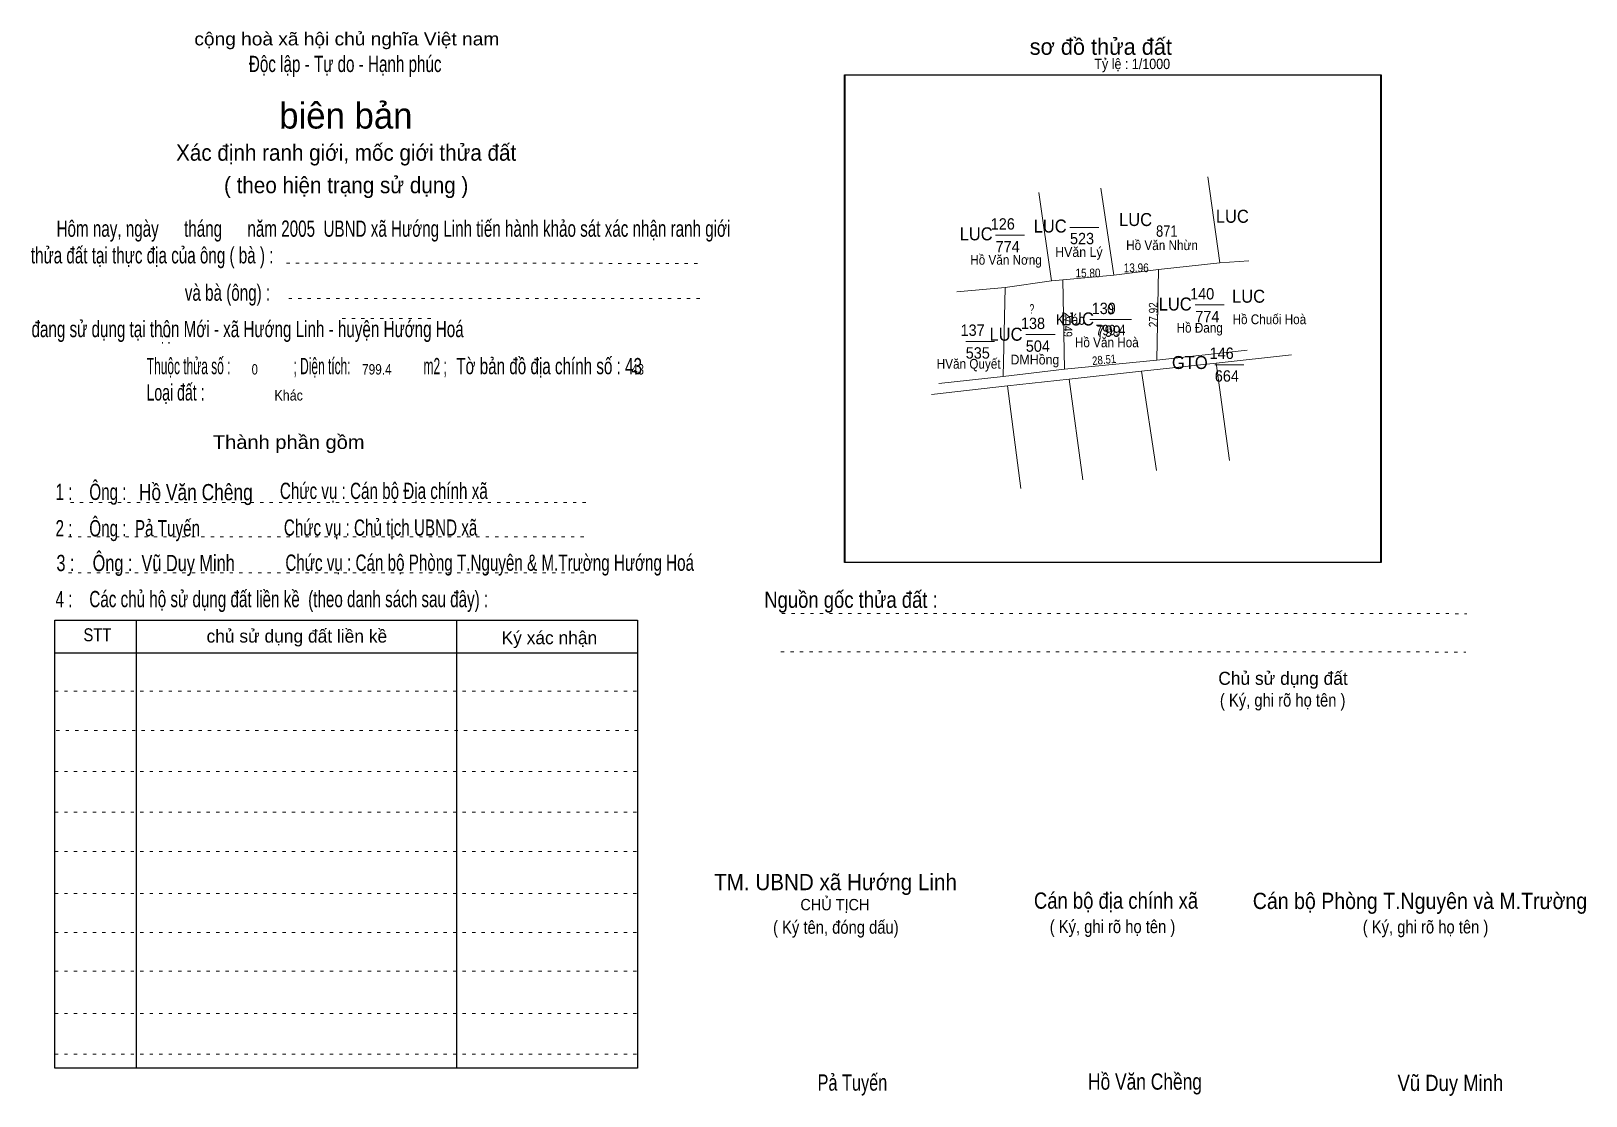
# Model space of a CAD drawing. Header units: centimetres. Extents: x -1.5 to 46.4, y -3.9 to 28.9.
import ezdxf
from ezdxf.enums import TextEntityAlignment as Align

# ---------------------------------------------------------------- set-up
doc = ezdxf.new("R2010")
doc.units = ezdxf.units.CM
doc.header["$LTSCALE"] = 0.16
doc.linetypes.add('DOTTED', pattern=[1.5, 0.3, -1.2])
for name, color, linetype, lineweight in [('15', 7, 'Continuous', 13), ('2', 7, 'Continuous', 25), ('22', 7, 'Continuous', 13), ('33', 7, 'Continuous', 13), ('5', 7, 'DOTTED', 13)]:
    doc.layers.add(name, color=color, linetype=linetype, lineweight=lineweight)
doc.layers.add('34', color=7, linetype='Continuous')
doc.layers.add('51', color=7, linetype='Continuous')

msp = doc.modelspace()

# ---------------------------------------------------------------- linework, layer by layer
at = {"layer": '15'}
for p, q in [((28.21, 22.59), (29.1, 22.59)), ((30.5, 22.83), (31.39, 22.83)), ((34.36, 20.44), (35.25, 20.44)), ((31.32, 19.99), (32.22, 19.99)), ((27.29, 19.32), (28.18, 19.32)), ((29.14, 19.53), (30.04, 19.53)), ((34.96, 18.6), (35.85, 18.6))]:
    msp.add_line(p, q, dxfattribs=at)
at = {"layer": '2'}
msp.add_lwpolyline([(23.56, 27.52), (40.06, 27.52), (40.06, 12.52), (23.56, 12.52)], close=True, dxfattribs=at)
at = {"layer": '22'}
for p, q in [((31.45, 24.04), (31.85, 21.36)), ((34.75, 24.38), (35.11, 21.74)), ((29.54, 23.9), (29.93, 21.18)), ((30.28, 21.21), (30.33, 18.47)), ((33.23, 21.53), (33.17, 18.74)), ((28.5, 20.98), (28.44, 18.24)), ((32.7, 18.4), (33.16, 15.35)), ((35.41, 15.65), (35, 18.65)), ((26.24, 17.69), (28.58, 17.95)), ((28.99, 14.79), (28.58, 17.95)), ((30.9, 15.06), (30.47, 18.16))]:
    msp.add_line(p, q, dxfattribs=at)
for points in [[(27.02, 20.85), (28.5, 20.98), (29.93, 21.18), (30.28, 21.21), (31.85, 21.36), (33.23, 21.53), (35.11, 21.74), (36.01, 21.8)], [(26.46, 18.02), (28.44, 18.24), (30.33, 18.47), (33.17, 18.74), (35.96, 19.05)], [(28.58, 17.95), (30.47, 18.16), (32.7, 18.4), (35, 18.65), (37.32, 18.91)]]:
    msp.add_lwpolyline(points, dxfattribs=at)
msp.add_lwpolyline([(30.33, 18.47), (33.17, 18.74), (33.23, 21.53), (31.85, 21.36), (30.28, 21.21)], close=True, dxfattribs=at)
at = {"layer": '33'}
msp.add_line((31.11, 19.99), (32.39, 19.99), dxfattribs=at)
at = {"layer": '5'}
for p, q in [((6.37, 21.73), (19.21, 21.72)), ((6.44, 20.64), (19.25, 20.64)), ((8.09, 20.02), (10.86, 20.02)), ((-0.28, 14.36), (15.72, 14.36)), ((-0.34, 13.3), (15.66, 13.3)), ((-0.34, 12.2), (15.66, 12.2)), ((21.63, 10.95), (42.72, 10.94)), ((21.6, 9.77), (42.69, 9.76)), ((-0.76, 8.56), (17.18, 8.56)), ((-0.72, 7.34), (17.22, 7.34)), ((-0.76, 6.08), (17.18, 6.08)), ((-0.76, 4.83), (17.18, 4.83)), ((-0.76, 3.62), (17.18, 3.62)), ((-0.76, 2.33), (17.18, 2.33)), ((-0.76, 1.13), (17.18, 1.13)), ((-0.76, -0.06), (17.18, -0.06)), ((-0.76, -1.37), (17.18, -1.37)), ((-0.76, -2.62), (17.18, -2.62))]:
    msp.add_line(p, q, dxfattribs=at)
at = {"layer": '5', "linetype": 'Continuous', "lineweight": 25}
for p, q in [((1.74, 10.74), (1.74, -3.05)), ((11.61, 10.74), (11.61, -3.05)), ((-0.76, 9.73), (17.18, 9.73))]:
    msp.add_line(p, q, dxfattribs=at)
for points in [[(23.58, 27.52), (40.08, 27.52), (40.08, 12.52), (23.58, 12.52)], [(-0.76, 10.74), (17.18, 10.74), (17.18, -3.05), (-0.76, -3.05)]]:
    msp.add_lwpolyline(points, close=True, dxfattribs=at)

# ---------------------------------------------------------------- texts
at = {"layer": '15'}
for s, width, p in [('126', 0.95, (28.06, 22.76)), ('523', 0.95, (30.5, 22.31)), ('871', 0.85, (33.15, 22.54)), ('774', 0.95, (28.21, 22.06)), ('140', 0.95, (34.2, 20.61)), ('139', 0.95, (31.17, 20.16)), ('774', 0.95, (34.36, 19.91)), ('137', 0.95, (27.13, 19.49)), ('138', 0.95, (28.99, 19.7)), ('799', 0.95, (31.32, 19.46)), ('504', 0.95, (29.14, 19)), ('535', 0.95, (27.29, 18.79)), ('146', 0.95, (34.8, 18.78)), ('664', 0.95, (34.96, 18.08))]:
    msp.add_text(s, height=0.35, dxfattribs=dict(at, width=width)).set_placement(p)
at = {"layer": '22'}
for s, height, width, p in [('LUC', 0.4, 0.95, (29.89, 22.67)), ('LUC', 0.4, 0.95, (32.52, 22.87)), ('LUC', 0.4, 0.95, (35.5, 22.97)), ('LUC', 0.4, 0.95, (27.61, 22.43)), ('HVăn Lý', 0.3, 0.95, (30.775, 21.92)), ('Hồ Văn Nhừn', 0.3, 0.9, (33.335, 22.13)), ('Hồ Văn Nơng', 0.3, 0.9, (28.53, 21.68)), ('LUC', 0.4, 0.95, (33.74, 20.27)), ('LUC', 0.4, 0.95, (36, 20.51)), ('?', 0.3, 0.65, (29.325, 20.17)), ('LUC', 0.4, 0.95, (30.73, 19.81)), ('Hồ Chuối Hoà', 0.3, 0.9, (36.64, 19.85)), ('LUC', 0.4, 0.95, (28.53, 19.34)), ('Hồ Đang', 0.3, 0.9, (34.495, 19.59)), ('Hồ Văn Hoà', 0.3, 0.9, (31.635, 19.14)), ('HVăn Quyết', 0.3, 0.9, (27.38, 18.48)), ('DMHồng', 0.3, 0.95, (29.42, 18.61)), ('GTO', 0.4, 0.95, (34.19, 18.47))]:
    msp.add_text(s, height=height, dxfattribs=dict(at, width=width)).set_placement(p, align=Align.CENTER)
at = {"layer": '33', "width": 0.9}
msp.add_text('Khác', height=0.32, dxfattribs=at).set_placement((30.95, 19.83), align=Align.RIGHT)
at = {"layer": '33'}
for s, width, p in [('0', 0.8, (31.745, 20.15)), ('799.4', 0.85, (31.75, 19.51))]:
    msp.add_text(s, height=0.32, dxfattribs=dict(at, width=width)).set_placement(p, align=Align.CENTER)
at = {"layer": '34'}
for s, width, p in [(': : ', 0.85, (2.5, 19.25)), ('0', 0.8, (5.3, 18.3)), ('799.4', 0.85, (8.7, 18.3)), ('43', 0.8, (17, 18.3)), ('Khác', 0.9, (6, 17.5))]:
    msp.add_text(s, height=0.32, dxfattribs=dict(at, width=width)).set_placement(p)
at = {"layer": '5'}
for s, height, width, p in [('cộng hoà xã hội chủ nghĩa Việt nam', 0.4, 1.1, (8.23, 28.43)), ('Độc lập - Tự do - Hạnh phúc', 0.5, 0.7, (8.18, 27.61)), ('Xác định ranh giới, mốc giới thửa đất', 0.5, 0.95, (8.21, 24.88)), ('( theo hiện trạng sử dụng )', 0.5, 0.95, (8.21, 23.88)), ('Thành phần gồm', 0.42, 1.1, (6.44, 16.01)), ('Hồ Văn Chêng', 0.5, 0.8, (3.58, 14.43)), ('Chức vụ : Cán bộ Địa chính xã', 0.5, 0.7, (9.37, 14.47)), ('Chức vụ : Chủ tịch UBND xã', 0.5, 0.7, (9.27, 13.34)), ('Chức vụ : Cán bộ Phòng T.Nguyên & M.Trường Hướng Hoá', 0.5, 0.7, (12.63, 12.26)), ('    Nguồn gốc thửa đất :', 0.5, 0.85, (23.44, 11.12)), ('( Ký, ghi rõ họ tên )', 0.4, 0.85, (37.05, 8.08)), ('CHỦ TỊCH', 0.35, 0.95, (23.26, 1.81)), ('( Ký tên, đóng dấu)', 0.4, 0.85, (23.29, 1.09)), ('( Ký, ghi rõ họ tên )', 0.4, 0.85, (31.81, 1.11)), ('( Ký, ghi rõ họ tên )', 0.4, 0.85, (41.45, 1.1)), ('Pả Tuyến', 0.5, 0.75, (23.8, -3.74)), ('Hồ Văn Chềng', 0.5, 0.8, (32.81, -3.71)), ('Vũ Duy Minh', 0.5, 0.85, (42.215, -3.75))]:
    msp.add_text(s, height=height, dxfattribs=dict(at, width=width)).set_placement(p, align=Align.CENTER)
msp.add_text('sơ đồ thửa đất', height=0.5, dxfattribs=at).set_placement((29.26, 28.14))
for s, height, p in [('biên bản', 0.8, (8.2, 25.87)), ('      chủ sử dụng đất liền kề', 0.4, (6.245, 10.05)), ('   Ký xác nhận', 0.4, (14.245, 10)), ('Chủ sử dụng đất', 0.4, (37.06, 8.75))]:
    msp.add_text(s, height=height, dxfattribs=at).set_placement(p, align=Align.CENTER)
for s, height, width, p in [('   Hôm nay, ngày      tháng      năm 2005  UBND xã Hướng Linh tiến hành khảo sát xác nhận ranh giới ', 0.5, 0.7, (-1.1, 22.54)), ('thửa đất tại thực địa của ông ( bà ) :                                       ', 0.5, 0.7, (-1.5, 21.72)), ('                                     và bà (ông) :', 0.5, 0.7, (-1.57, 20.57)), (' đang sử dụng tại thôn Mới - xã Hướng Linh - huyện Hướng Hoá', 0.5, 0.7, (-1.61, 19.45)), ('Thuộc thửa số :                   ; Diện tích:                      m2 ;                                            ', 0.5, 0.55, (2.07, 18.31)), ('Tờ bản đồ địa chính số : 43', 0.5, 0.7, (11.6, 18.31)), ('Loại đất :  ', 0.5, 0.65, (2.06, 17.5)), ('    1 :    Ông :                                                        ', 0.5, 0.7, (-1.26, 14.44)), ('    2 :    Ông :  Pả Tuyến', 0.5, 0.7, (-1.26, 13.32)), ('    3 :    Ông :  Vũ Duy Minh', 0.5, 0.75, (-1.27, 12.25)), ('    4 :    Các chủ hộ sử dụng đất liền kề  (theo danh sách sau đây) :', 0.5, 0.7, (-1.26, 11.14)), ('STT', 0.4, 0.85, (0.12, 10.09)), ('TM. UBND xã Hướng Linh', 0.5, 0.95, (19.54, 2.43)), ('Cán bộ địa chính xã  ', 0.5, 0.85, (29.39, 1.86)), ('Cán bộ Phòng T.Nguyên và M.Trường', 0.5, 0.9, (36.13, 1.85))]:
    msp.add_text(s, height=height, dxfattribs=dict(at, width=width)).set_placement(p)
at = {"layer": '51', "width": 0.9}
msp.add_text('Tỷ lệ : 1/1000', height=0.32, dxfattribs=at).set_placement((31.25, 27.7))
at = {"layer": '51', "width": 0.85}
for s, p in [('15.80', (31.055, 21.29)), ('13.96', (32.54, 21.45))]:
    msp.add_text(s, height=0.27, dxfattribs=at).set_placement(p, align=Align.CENTER)
for s, height, rotation, p in [('27.49', 0.27, 270, (30.3, 19.84)), ('27.92', 0.27, 90, (33.2, 20.14)), ('28.51', 0.26, 5.455, (31.563, 18.626))]:
    msp.add_text(s, height=height, rotation=rotation, dxfattribs=at).set_placement(p, align=Align.CENTER)

doc.saveas('drawing.dxf')
